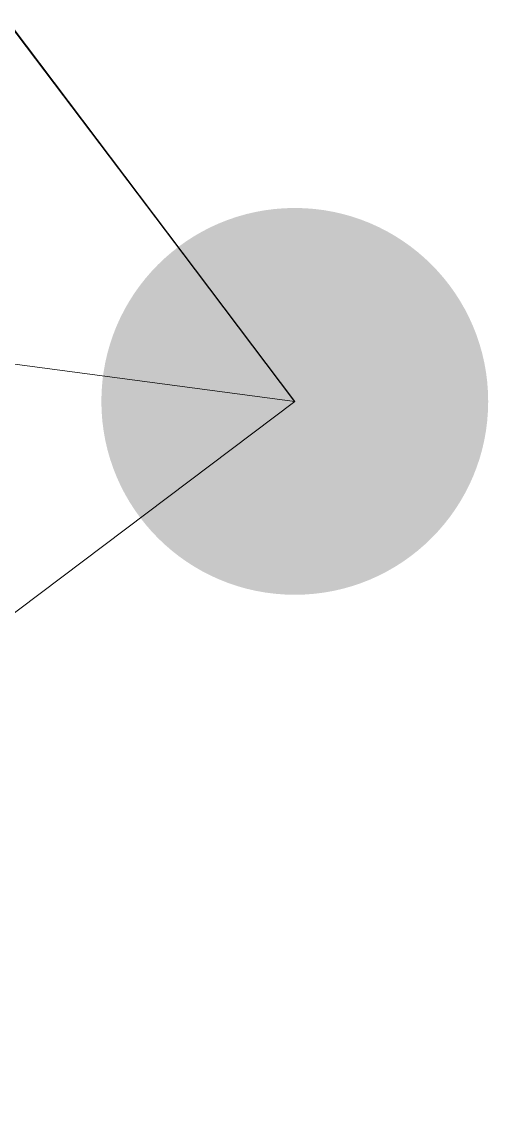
# Model space of a CAD drawing. Header units: metres. Extents: x 536440 to 536837, y 1836560 to 1836836.
# Drawn here: x 536597.995 to 536599.729, y 1836692.969 to 1836697.011 of the extents above; entities that cross this region are included whole.
import ezdxf

# ---------------------------------------------------------------- set-up
doc = ezdxf.new("R2010")
doc.units = ezdxf.units.M
doc.header["$MEASUREMENT"] = 0
for name, color, linetype, lineweight in [('Level 4', 1, 'Continuous', 0), ('Level 42', 1, 'Continuous', 0), ('Level 5', 1, 'Continuous', 0)]:
    doc.layers.add(name, color=color, linetype=linetype, lineweight=lineweight)

msp = doc.modelspace()

# ---------------------------------------------------------------- hatches: boundary and pattern name
at = {"layer": 'Level 4', "linetype": 'Continuous', "lineweight": 0}
h = msp.add_hatch(color=7, dxfattribs=at)
edge = h.paths.add_edge_path()
edge.add_arc((536599.01, 1836695.6), 0.7187, 270, 630)

# ---------------------------------------------------------------- linework, layer by layer
at = {"layer": 'Level 42', "color": 7, "linetype": 'Continuous', "lineweight": 0}
for p, q in [((536597.2, 1836697.99), (536599.01, 1836695.6)), ((536597.2, 1836697.99), (536599.01, 1836695.6)), ((536597.96, 1836695.74), (536599.01, 1836695.6)), ((536597.96, 1836695.74), (536599.01, 1836695.6)), ((536599.01, 1836695.6), (536592.7, 1836690.84)), ((536599.01, 1836695.6), (536592.7, 1836690.84))]:
    msp.add_line(p, q, dxfattribs=at)
at = {"layer": 'Level 5', "color": 1, "linetype": 'Continuous', "lineweight": 30}
msp.add_line((536599.01, 1836695.6), (536595.2, 1836700.64), dxfattribs=at)

doc.saveas('drawing.dxf')
